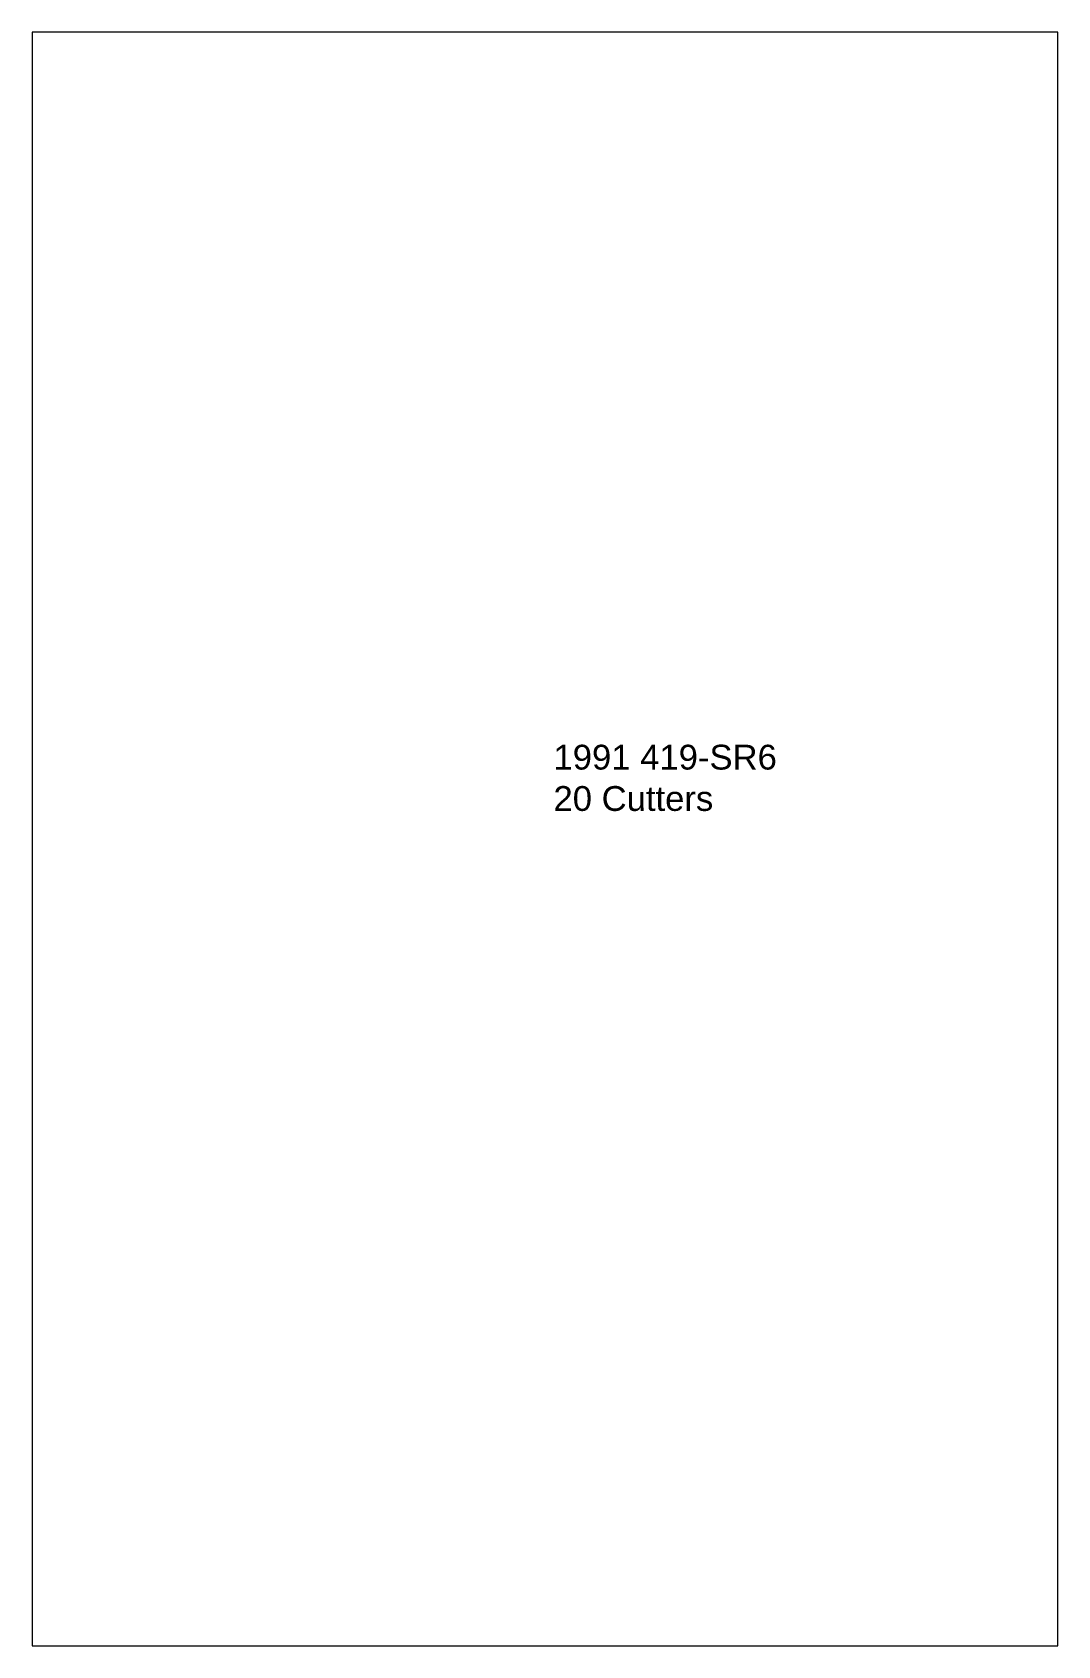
# Paper-space layout 'Layout2' of a CAD drawing. Header units: inches. Extents: x 0.1 to 10.5, y 0.2 to 16.4.
import ezdxf

# ---------------------------------------------------------------- set-up
doc = ezdxf.new("R2010")
doc.units = ezdxf.units.IN
doc.header["$LTSCALE"] = 0.5
doc.header["$MEASUREMENT"] = 0
doc.styles.get("Standard").update_dxf_attribs({"font": 'arial.ttf'})

psp = doc.layouts.new('Layout2')

# ---------------------------------------------------------------- texts
at = {"insert": (5.386, 9.24), "char_height": 0.25, "attachment_point": 1}
psp.add_mtext_dynamic_manual_height_columns('1991 419-SR6\\P20 Cutters', width=3.53962, gutter_width=0.456, heights=[0], dxfattribs=at)

# ---------------------------------------------------------------- viewports
at = {"layer": '0'}
psp.add_viewport(center=(5.301, 8.29), size=(10.338, 16.2639), view_center_point=(-13.9234, 11.64542), view_height=8.131968, dxfattribs=at)

doc.saveas('drawing.dxf')
